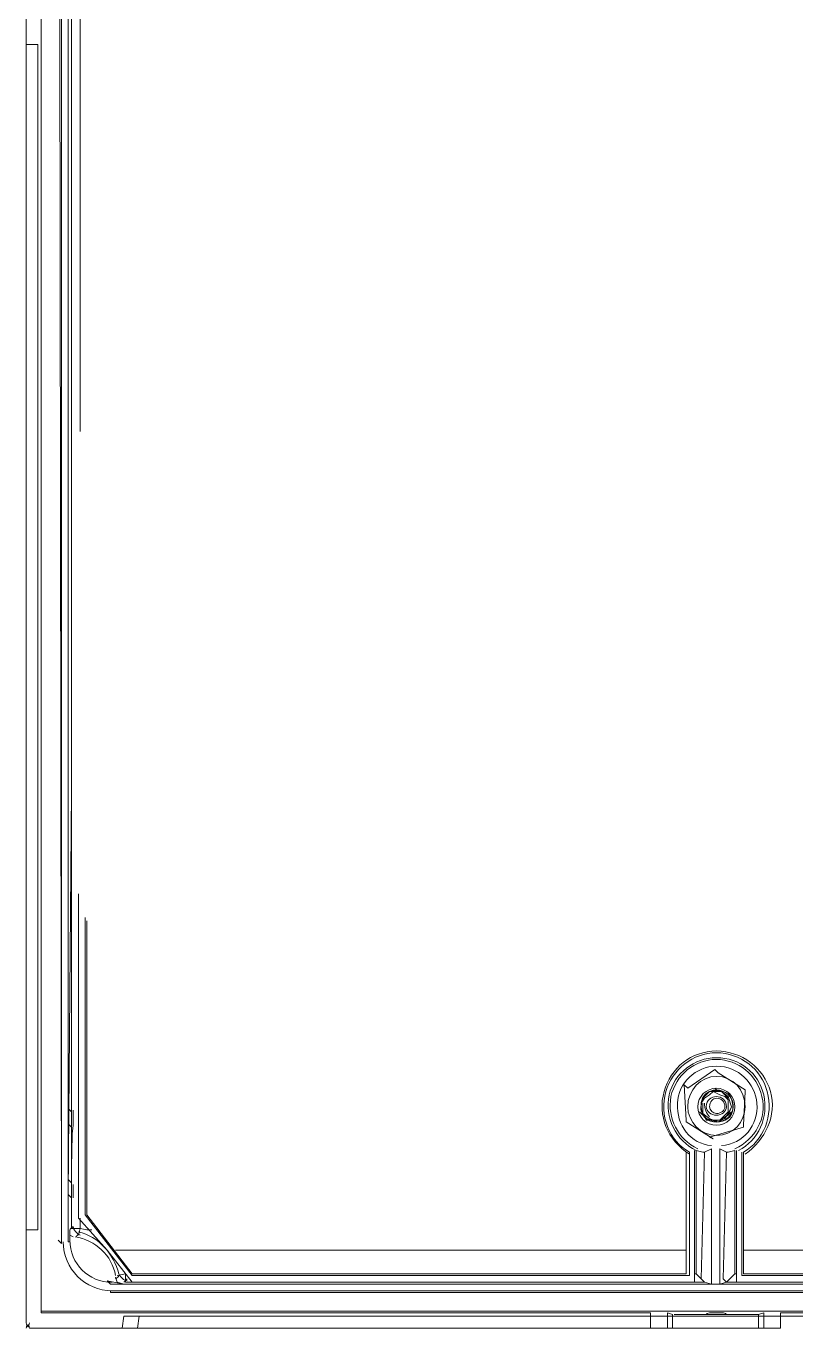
# Model space of a CAD drawing. Header units: metres. Extents: x 2999 to 3164, y 1641 to 1678.
# Drawn here: x 3009.257 to 3009.965, y 1655.211 to 1656.407 of the extents above; entities that cross this region are included whole.
import ezdxf

# ---------------------------------------------------------------- set-up
doc = ezdxf.new("R2010")
doc.units = ezdxf.units.M

msp = doc.modelspace()

# ---------------------------------------------------------------- linework, layer by layer
at = {"color": 7, "linetype": 'Continuous', "lineweight": 20, "true_color": 0x000007}
for points in [[(3009.2571, 1657.7436), (3009.2571, 1655.2155), (3009.2571, 1655.2155)], [(3009.2571, 1657.7436), (3009.2571, 1655.2155), (3009.2571, 1655.2155)], [(3009.299, 1655.7447), (3009.299, 1657.6629), (3009.2974, 1657.666), (3009.2974, 1657.5295)], [(3009.299, 1657.6629), (3009.3067, 1657.6629), (3009.3067, 1656.0349)], [(3009.271, 1657.6521), (3009.271, 1655.2264), (3009.271, 1655.2264)], [(3009.271, 1657.6443), (3009.271, 1655.2248), (3009.271, 1655.2248)], [(3009.2897, 1657.5357), (3009.2866, 1657.5388), (3009.2897, 1655.2884)], [(3009.2959, 1655.29), (3009.2959, 1657.5295), (3009.2897, 1657.5357), (3009.2897, 1655.2884)], [(3009.2571, 1656.3903), (3009.2679, 1656.3903), (3009.2679, 1655.3009), (3009.2571, 1655.3009)], [(3009.299, 1655.3024), (3009.299, 1655.7447), (3009.299, 1655.7447)], [(3009.299, 1655.3303), (3009.2959, 1655.3335), (3009.299, 1655.7044)], [(3009.299, 1655.7044), (3009.299, 1655.4095), (3009.299, 1655.4095)], [(3009.3052, 1655.6097), (3009.3052, 1655.3117), (3009.3052, 1655.3117)], [(3009.3114, 1655.3148), (3009.3114, 1655.588), (3009.3114, 1655.588)], [(3009.3129, 1655.3148), (3009.3129, 1655.5849), (3009.3129, 1655.5849)], [(3009.8934, 1655.4281), (3009.8903, 1655.4312), (3009.8903, 1655.4312)], [(3009.8872, 1655.4017), (3009.8825, 1655.4033), (3009.8794, 1655.4079), (3009.8778, 1655.4111), (3009.8778, 1655.4173), (3009.8809, 1655.4219), (3009.8856, 1655.425), (3009.8887, 1655.4281), (3009.8949, 1655.425), (3009.8996, 1655.4235), (3009.9027, 1655.4204), (3009.9027, 1655.4142), (3009.9027, 1655.4095), (3009.8996, 1655.4064), (3009.8949, 1655.4017), (3009.8887, 1655.4017), (3009.8856, 1655.4033)], [(3009.9027, 1655.4064), (3009.9058, 1655.4142), (3009.9027, 1655.4235), (3009.8965, 1655.4281), (3009.8918, 1655.4281), (3009.8856, 1655.4281), (3009.8809, 1655.4235), (3009.8778, 1655.4173), (3009.8778, 1655.4111), (3009.8794, 1655.4079), (3009.8825, 1655.4017), (3009.8809, 1655.4048)], [(3009.8794, 1655.4173), (3009.8794, 1655.4079), (3009.8872, 1655.4017), (3009.8949, 1655.4017), (3009.9027, 1655.4064)], [(3009.8918, 1655.4281), (3009.8949, 1655.4281), (3009.8949, 1655.4281)], [(3009.8965, 1655.4281), (3009.8996, 1655.425), (3009.8996, 1655.425)], [(3009.9027, 1655.4219), (3009.8996, 1655.425), (3009.9027, 1655.4235)], [(3009.299, 1655.4095), (3009.2959, 1655.4126), (3009.2959, 1655.4126)], [(3009.8794, 1655.4064), (3009.8763, 1655.4095), (3009.8763, 1655.4095)], [(3009.9058, 1655.4142), (3009.9027, 1655.4079), (3009.8996, 1655.4033), (3009.8934, 1655.4002), (3009.8872, 1655.4017)], [(3009.9058, 1655.4095), (3009.9027, 1655.4064), (3009.9027, 1655.4064)], [(3009.299, 1655.3955), (3009.2959, 1655.3986), (3009.2959, 1655.3986)], [(3009.8856, 1655.4017), (3009.8825, 1655.4017), (3009.8825, 1655.4017)], [(3009.8639, 1655.3723), (3009.8639, 1655.2605), (3009.8639, 1655.2605)], [(3009.867, 1655.3723), (3009.867, 1655.259), (3009.867, 1655.259)], [(3009.8716, 1655.2822), (3009.8716, 1655.3738), (3009.8716, 1655.3738)], [(3009.8872, 1655.3754), (3009.8809, 1655.3723), (3009.8794, 1655.3723), (3009.8732, 1655.3738)], [(3009.8809, 1655.2528), (3009.8732, 1655.2605), (3009.8732, 1655.3738)], [(3009.8809, 1655.2528), (3009.8778, 1655.2559), (3009.8809, 1655.3723)], [(3009.8872, 1655.3754), (3009.8872, 1655.2512), (3009.8872, 1655.2512)], [(3009.8949, 1655.3754), (3009.9011, 1655.3723), (3009.9027, 1655.3723), (3009.9089, 1655.3738)], [(3009.8949, 1655.2512), (3009.8949, 1655.3754), (3009.8949, 1655.3754)], [(3009.9011, 1655.2528), (3009.898, 1655.2559), (3009.9011, 1655.3723)], [(3009.9089, 1655.3738), (3009.9089, 1655.2605), (3009.9011, 1655.2528)], [(3009.9104, 1655.3738), (3009.9104, 1655.2822), (3009.9104, 1655.2822)], [(3009.9151, 1655.3723), (3009.9151, 1655.259), (3009.9151, 1655.259)], [(3009.9166, 1655.3723), (3009.9166, 1655.2605), (3009.9166, 1655.2605)], [(3009.299, 1655.3443), (3009.2959, 1655.3474), (3009.2959, 1655.3474)], [(3009.299, 1655.3303), (3009.2959, 1655.3335), (3009.2959, 1655.3335)], [(3009.3052, 1655.3117), (3009.3316, 1655.2822), (3009.3316, 1655.2822)], [(3009.3067, 1655.3117), (3009.3067, 1655.3024), (3009.3067, 1655.3024)], [(3009.3548, 1655.259), (3009.3114, 1655.3148), (3009.3114, 1655.3148)], [(3009.3548, 1655.2605), (3009.3129, 1655.3148), (3009.3129, 1655.3148)], [(3009.2974, 1655.3009), (3009.2974, 1655.29), (3009.2974, 1655.29)], [(3009.3005, 1655.2947), (3009.2974, 1655.2962), (3009.2974, 1655.3009)], [(3009.3052, 1655.2962), (3009.3067, 1655.3024), (3009.299, 1655.3024)], [(3009.3067, 1655.3024), (3009.3129, 1655.3009), (3009.3176, 1655.3009)], [(3009.2897, 1655.2884), (3009.2866, 1655.2916), (3009.2866, 1655.2916)], [(3009.2959, 1655.29), (3009.2974, 1655.29), (3009.2974, 1655.29)], [(3009.3548, 1655.2528), (3009.3316, 1655.2822), (3009.3316, 1655.2822)], [(3009.3393, 1655.2822), (3009.8639, 1655.2822), (3009.8639, 1655.2822)], [(3009.8716, 1655.2822), (3009.8716, 1655.2528), (3009.3548, 1655.2528)], [(3009.9104, 1655.2528), (3009.9104, 1655.2822), (3009.9104, 1655.2822)], [(3009.9104, 1655.2528), (3010.4272, 1655.2528), (3010.4521, 1655.2822)], [(3009.9166, 1655.2822), (3010.4428, 1655.2822), (3010.4428, 1655.2822)], [(3009.3347, 1655.2512), (3009.3316, 1655.2543), (3009.3471, 1655.2512)], [(3010.4474, 1655.2512), (3009.3347, 1655.2512), (3009.3347, 1655.2512)], [(3009.3471, 1655.2512), (3009.3409, 1655.2528), (3009.3393, 1655.2574)], [(3009.3486, 1655.2605), (3009.3409, 1655.259), (3009.3409, 1655.259)], [(3009.3486, 1655.2605), (3009.3486, 1655.2528), (3009.3486, 1655.2528)], [(3009.3548, 1655.2528), (3009.3486, 1655.2528), (3009.3486, 1655.2528)], [(3009.3548, 1655.2605), (3009.8639, 1655.2605), (3009.8639, 1655.2605)], [(3009.3548, 1655.259), (3009.867, 1655.259), (3009.867, 1655.259)], [(3009.8716, 1655.2605), (3009.8732, 1655.2605), (3009.8732, 1655.2605)], [(3009.8809, 1655.2528), (3009.8716, 1655.2528), (3009.8716, 1655.2528)], [(3009.8809, 1655.2528), (3009.8872, 1655.2512), (3009.8872, 1655.2512)], [(3009.9011, 1655.2528), (3009.8949, 1655.2512), (3009.8872, 1655.2512)], [(3009.9104, 1655.2528), (3009.9011, 1655.2528), (3009.9011, 1655.2528)], [(3009.9089, 1655.2605), (3009.9104, 1655.2605), (3009.9104, 1655.2605)], [(3009.9151, 1655.259), (3010.4257, 1655.259), (3010.4257, 1655.259)], [(3009.9166, 1655.2605), (3010.4257, 1655.2605), (3010.4257, 1655.2605)], [(3010.4474, 1655.245), (3009.3347, 1655.245), (3009.3347, 1655.245)], [(3009.3347, 1655.245), (3009.3347, 1655.2434), (3009.3347, 1655.2434)], [(3009.3347, 1655.2434), (3010.4474, 1655.2434), (3010.4474, 1655.245)], [(3009.9508, 1655.2248), (3010.511, 1655.2248), (3010.511, 1655.2264), (3009.271, 1655.2264)], [(3009.8313, 1655.2248), (3009.271, 1655.2248), (3009.271, 1655.2264)], [(3009.3455, 1655.2108), (3009.3471, 1655.2217), (3009.361, 1655.2217), (3009.3595, 1655.2108)], [(3010.421, 1655.2217), (3009.361, 1655.2217), (3009.361, 1655.2217)], [(3009.8313, 1655.2248), (3009.8313, 1655.2108), (3009.8468, 1655.2108)], [(3009.8468, 1655.2248), (3009.8515, 1655.2233), (3009.8515, 1655.2233)], [(3009.8468, 1655.2248), (3009.8468, 1655.2108), (3009.8515, 1655.2108)], [(3009.8515, 1655.2233), (3009.8515, 1655.2108), (3009.9306, 1655.2108)], [(3009.9306, 1655.2233), (3009.9353, 1655.2248), (3009.9353, 1655.2248)], [(3009.9353, 1655.2248), (3009.9353, 1655.2108), (3009.9306, 1655.2108)], [(3009.9306, 1655.2233), (3009.9306, 1655.2108), (3009.9306, 1655.2108)], [(3009.9508, 1655.2248), (3009.9508, 1655.2108), (3009.9353, 1655.2108)], [(3009.8313, 1655.2108), (3009.2602, 1655.2108), (3009.2602, 1655.2108)]]:
    msp.add_lwpolyline(points, dxfattribs=at)
msp.add_lwpolyline([(3009.9182, 1655.4281), (3009.9182, 1655.4297), (3009.8934, 1655.4452), (3009.8903, 1655.4483), (3009.8654, 1655.4312), (3009.8623, 1655.4343), (3009.8639, 1655.4017), (3009.8639, 1655.4002), (3009.8887, 1655.3847), (3009.8856, 1655.3862), (3009.9166, 1655.3955), (3009.9166, 1655.3971)], close=True, dxfattribs=at)
for points, knots in [([(3009.9182, 1655.3707), (3009.9368, 1655.3831), (3009.9477, 1655.4064), (3009.9415, 1655.4281), (3009.9415, 1655.4281), (3009.9353, 1655.4498), (3009.9151, 1655.4654), (3009.8918, 1655.4654), (3009.8918, 1655.4654), (3009.8685, 1655.4654), (3009.8499, 1655.4498), (3009.8437, 1655.4281), (3009.8437, 1655.4281), (3009.8375, 1655.4064), (3009.8468, 1655.3831), (3009.867, 1655.3707)], [0, 0, 0, 0, 0.0625, 0.0625, 0.0625, 0.062501, 0.125, 0.125, 0.125, 0.125001, 0.1875, 0.1875, 0.1875, 0.187501, 1, 1, 1, 1]), ([(3009.9166, 1655.3723), (3009.9353, 1655.3831), (3009.9446, 1655.4064), (3009.9384, 1655.4281), (3009.9384, 1655.4281), (3009.9337, 1655.4483), (3009.9135, 1655.4638), (3009.8918, 1655.4638), (3009.8918, 1655.4638), (3009.8701, 1655.4638), (3009.8515, 1655.4483), (3009.8453, 1655.4281), (3009.8453, 1655.4281), (3009.839, 1655.4064), (3009.8484, 1655.3831), (3009.867, 1655.3723)], [0, 0, 0, 0, 0.0625, 0.0625, 0.0625, 0.062501, 0.125, 0.125, 0.125, 0.125001, 0.1875, 0.1875, 0.1875, 0.187501, 1, 1, 1, 1]), ([(3009.912, 1655.3738), (3009.9306, 1655.3831), (3009.9399, 1655.4048), (3009.9353, 1655.425), (3009.9353, 1655.425), (3009.9306, 1655.4452), (3009.9135, 1655.4592), (3009.8918, 1655.4592), (3009.8918, 1655.4592), (3009.8716, 1655.4592), (3009.853, 1655.4452), (3009.8484, 1655.425), (3009.8484, 1655.425), (3009.8437, 1655.4048), (3009.8546, 1655.3831), (3009.8732, 1655.3738)], [0, 0, 0, 0, 0.0625, 0.0625, 0.0625, 0.062501, 0.125, 0.125, 0.125, 0.125001, 0.1875, 0.1875, 0.1875, 0.187501, 1, 1, 1, 1]), ([(3009.9089, 1655.3754), (3009.9275, 1655.3847), (3009.9384, 1655.4033), (3009.9337, 1655.4235), (3009.9337, 1655.4235), (3009.9291, 1655.4436), (3009.912, 1655.4576), (3009.8918, 1655.4576), (3009.8918, 1655.4576), (3009.8716, 1655.4576), (3009.8546, 1655.4436), (3009.8499, 1655.4235), (3009.8499, 1655.4235), (3009.8468, 1655.4033), (3009.8561, 1655.3847), (3009.8747, 1655.3754)], [0, 0, 0, 0, 0.0625, 0.0625, 0.0625, 0.062501, 0.125, 0.125, 0.125, 0.125001, 0.1875, 0.1875, 0.1875, 0.187501, 1, 1, 1, 1]), ([(3009.8965, 1655.3785), (3009.9166, 1655.38), (3009.9306, 1655.3971), (3009.9291, 1655.4173), (3009.9291, 1655.4173), (3009.9275, 1655.4359), (3009.912, 1655.4514), (3009.8918, 1655.4514), (3009.8918, 1655.4514), (3009.8732, 1655.4514), (3009.8561, 1655.4359), (3009.8561, 1655.4173), (3009.8561, 1655.4173), (3009.8546, 1655.3971), (3009.8685, 1655.38), (3009.8872, 1655.3785)], [0, 0, 0, 0, 0.0625, 0.0625, 0.0625, 0.062501, 0.125, 0.125, 0.125, 0.125001, 0.1875, 0.1875, 0.1875, 0.187501, 1, 1, 1, 1]), ([(3009.9182, 1655.4142), (3009.9182, 1655.4297), (3009.9073, 1655.4421), (3009.8918, 1655.4421), (3009.8918, 1655.4421), (3009.8778, 1655.4421), (3009.8654, 1655.4297), (3009.8654, 1655.4142), (3009.8654, 1655.4142), (3009.8654, 1655.4002), (3009.8778, 1655.3878), (3009.8918, 1655.3878), (3009.8918, 1655.3878), (3009.9073, 1655.3878), (3009.9182, 1655.4002), (3009.9182, 1655.4142)], [0, 0, 0, 0, 0.0625, 0.0625, 0.0625, 0.062501, 0.125, 0.125, 0.125, 0.125001, 0.1875, 0.1875, 0.1875, 0.187501, 1, 1, 1, 1]), ([(3009.9089, 1655.4142), (3009.9089, 1655.4235), (3009.9011, 1655.4312), (3009.8918, 1655.4312), (3009.8918, 1655.4312), (3009.8825, 1655.4312), (3009.8747, 1655.4235), (3009.8747, 1655.4142), (3009.8747, 1655.4142), (3009.8747, 1655.4048), (3009.8825, 1655.3971), (3009.8918, 1655.3971), (3009.8918, 1655.3971), (3009.9011, 1655.3971), (3009.9089, 1655.4048), (3009.9089, 1655.4142)], [0, 0, 0, 0, 0.0625, 0.0625, 0.0625, 0.062501, 0.125, 0.125, 0.125, 0.125001, 0.1875, 0.1875, 0.1875, 0.187501, 1, 1, 1, 1]), ([(3009.9011, 1655.4266), (3009.8965, 1655.4297), (3009.8903, 1655.4297), (3009.8856, 1655.4281), (3009.8856, 1655.4281), (3009.8809, 1655.4266), (3009.8778, 1655.4219), (3009.8778, 1655.4157), (3009.8778, 1655.4157), (3009.8763, 1655.4111), (3009.8794, 1655.4048), (3009.884, 1655.4017)], [0, 0, 0, 0, 0.083333, 0.083333, 0.083333, 0.083334, 0.166667, 0.166667, 0.166667, 0.166668, 1, 1, 1, 1]), ([(3009.9073, 1655.4142), (3009.9073, 1655.4235), (3009.8996, 1655.4297), (3009.8918, 1655.4297), (3009.8918, 1655.4297), (3009.884, 1655.4297), (3009.8778, 1655.4235), (3009.8778, 1655.4142), (3009.8778, 1655.4142), (3009.8778, 1655.4064), (3009.884, 1655.4002), (3009.8918, 1655.4002), (3009.8918, 1655.4002), (3009.8996, 1655.4002), (3009.9073, 1655.4064), (3009.9073, 1655.4142)], [0, 0, 0, 0, 0.0625, 0.0625, 0.0625, 0.062501, 0.125, 0.125, 0.125, 0.125001, 0.1875, 0.1875, 0.1875, 0.187501, 1, 1, 1, 1]), ([(3009.9011, 1655.4142), (3009.9011, 1655.4204), (3009.8965, 1655.4235), (3009.8918, 1655.4235), (3009.8918, 1655.4235), (3009.8872, 1655.4235), (3009.8825, 1655.4204), (3009.8825, 1655.4142), (3009.8825, 1655.4142), (3009.8825, 1655.4095), (3009.8872, 1655.4064), (3009.8918, 1655.4064), (3009.8918, 1655.4064), (3009.8965, 1655.4064), (3009.9011, 1655.4095), (3009.9011, 1655.4142)], [0, 0, 0, 0, 0.0625, 0.0625, 0.0625, 0.062501, 0.125, 0.125, 0.125, 0.125001, 0.1875, 0.1875, 0.1875, 0.187501, 1, 1, 1, 1]), ([(3009.884, 1655.4017), (3009.8903, 1655.3986), (3009.8996, 1655.4002), (3009.9042, 1655.4048), (3009.9042, 1655.4048), (3009.9089, 1655.4111), (3009.9073, 1655.4204), (3009.9027, 1655.4266)], [0, 0, 0, 0, 0.125, 0.125, 0.125, 0.125001, 1, 1, 1, 1]), ([(3009.8996, 1655.4142), (3009.8996, 1655.4188), (3009.8965, 1655.4219), (3009.8918, 1655.4219), (3009.8918, 1655.4219), (3009.8887, 1655.4219), (3009.8856, 1655.4188), (3009.8856, 1655.4142), (3009.8856, 1655.4142), (3009.8856, 1655.4111), (3009.8887, 1655.4079), (3009.8918, 1655.4079), (3009.8918, 1655.4079), (3009.8965, 1655.4079), (3009.8996, 1655.4111), (3009.8996, 1655.4142)], [0, 0, 0, 0, 0.0625, 0.0625, 0.0625, 0.062501, 0.125, 0.125, 0.125, 0.125001, 0.1875, 0.1875, 0.1875, 0.187501, 1, 1, 1, 1]), ([(3009.853, 1655.2233), (3009.8546, 1655.2233), (3009.8716, 1655.2233), (3009.8918, 1655.2233), (3009.8918, 1655.2233), (3009.912, 1655.2233), (3009.9291, 1655.2233), (3009.9306, 1655.2233)], [0, 0, 0, 0, 0.125, 0.125, 0.125, 0.125001, 1, 1, 1, 1]), ([(3009.9011, 1655.2233), (3009.9011, 1655.2248), (3009.8965, 1655.2248), (3009.8918, 1655.2248), (3009.8918, 1655.2248), (3009.8872, 1655.2248), (3009.8825, 1655.2248), (3009.8825, 1655.2233), (3009.8825, 1655.2233), (3009.8825, 1655.2233), (3009.8872, 1655.2233), (3009.8918, 1655.2233), (3009.8918, 1655.2233), (3009.8965, 1655.2233), (3009.9011, 1655.2233), (3009.9011, 1655.2233)], [0, 0, 0, 0, 0.0625, 0.0625, 0.0625, 0.062501, 0.125, 0.125, 0.125, 0.125001, 0.1875, 0.1875, 0.1875, 0.187501, 1, 1, 1, 1])]:
    msp.add_open_spline(points, degree=3, knots=knots, dxfattribs=at)
for points in [[(3009.8809, 1655.4173), (3009.8809, 1655.4126), (3009.8825, 1655.4079), (3009.8856, 1655.4048)], [(3009.9073, 1655.4157), (3009.9073, 1655.4188), (3009.9058, 1655.4219), (3009.9042, 1655.4235)], [(3009.3005, 1655.3971), (3009.3005, 1655.3986), (3009.3005, 1655.4048), (3009.3005, 1655.4111)], [(3009.8887, 1655.4017), (3009.8934, 1655.4002), (3009.8996, 1655.4033), (3009.9027, 1655.4079)], [(3009.3005, 1655.3971), (3009.299, 1655.3909), (3009.299, 1655.3691), (3009.299, 1655.3443)], [(3009.3005, 1655.3303), (3009.3005, 1655.3303), (3009.3005, 1655.3366), (3009.3005, 1655.3428)], [(3009.3005, 1655.304), (3009.299, 1655.3024), (3009.2974, 1655.3024), (3009.2974, 1655.3009)], [(3009.3005, 1655.304), (3009.3005, 1655.3009), (3009.3036, 1655.2978), (3009.3067, 1655.2962)], [(3009.3052, 1655.2978), (3009.3052, 1655.2962), (3009.3036, 1655.2962), (3009.3036, 1655.2947)], [(3009.3424, 1655.2605), (3009.3378, 1655.2791), (3009.3238, 1655.2947), (3009.3052, 1655.2993)], [(3009.2912, 1655.29), (3009.2912, 1655.2652), (3009.3114, 1655.245), (3009.3362, 1655.245)], [(3009.2912, 1655.29), (3009.2912, 1655.2652), (3009.3114, 1655.245), (3009.3362, 1655.245)], [(3009.2974, 1655.2916), (3009.2974, 1655.2698), (3009.3145, 1655.2528), (3009.3362, 1655.2528)], [(3009.2974, 1655.2916), (3009.2974, 1655.2698), (3009.3145, 1655.2528), (3009.3362, 1655.2528)], [(3009.3393, 1655.259), (3009.3362, 1655.2776), (3009.3207, 1655.2916), (3009.3021, 1655.2947)], [(3009.3393, 1655.2559), (3009.3409, 1655.2574), (3009.3424, 1655.2574), (3009.3424, 1655.259)], [(3009.3424, 1655.2605), (3009.344, 1655.2574), (3009.3471, 1655.2543), (3009.3502, 1655.2543)], [(3009.3471, 1655.2528), (3009.3486, 1655.2543), (3009.3486, 1655.2543), (3009.3502, 1655.2559)], [(3009.8468, 1655.2264), (3009.8468, 1655.2264), (3009.8406, 1655.2264), (3009.8328, 1655.2264)], [(3009.9523, 1655.2264), (3009.9446, 1655.2264), (3009.9368, 1655.2264), (3009.9368, 1655.2264)], [(3009.2571, 1655.2124), (3009.2586, 1655.2124), (3009.2602, 1655.214), (3009.2602, 1655.2155)], [(3009.2571, 1655.2155), (3009.2571, 1655.214), (3009.2586, 1655.2124), (3009.2602, 1655.2124)], [(3009.2602, 1655.2108), (3009.2602, 1655.2124), (3009.2586, 1655.2124), (3009.2571, 1655.2124)], [(3009.2602, 1655.2124), (3009.2586, 1655.2124), (3009.2571, 1655.2124), (3009.2571, 1655.2108)]]:
    msp.add_open_spline(points, degree=3, dxfattribs=at)

doc.saveas('drawing.dxf')
